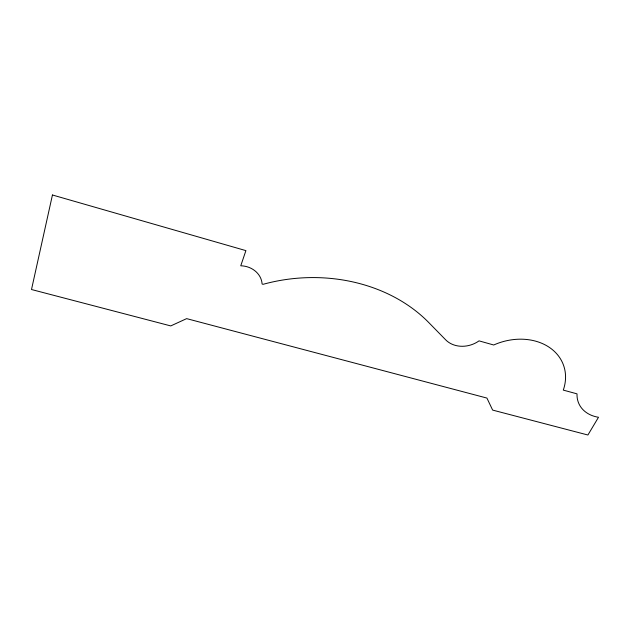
<?xml version="1.0" encoding="UTF-8"?>
<svg xmlns="http://www.w3.org/2000/svg" width="630" height="630" viewBox="0 0 630 630"><rect width="100%" height="100%" fill="white"/><g stroke="black" fill="none" stroke-linecap="round" stroke-linejoin="round"><path stroke-width="0.94" d="M52.44 194.993L31.5 289.517L170.754 325.923L186.653 318.63L486.927 398.073L492.636 410.091L587.908 435.007L598.5 417.273A35.571 27.137 -24.7 0 1 577.025 393.852L563.291 390.104A54.022 43.013 -20.3 0 0 548.675 346.933A54.022 43.013 -20.3 0 0 493.723 344.996L479.036 340.869A24.783 20.758 -20 0 1 445.725 339.877L429.109 322.906A154.153 125.732 -5.3 0 0 263.112 284.311L262.104 284.02A21.562 18.963 3.4 0 0 240.762 265.789L245.905 250.622L52.44 194.993"/></g></svg>
